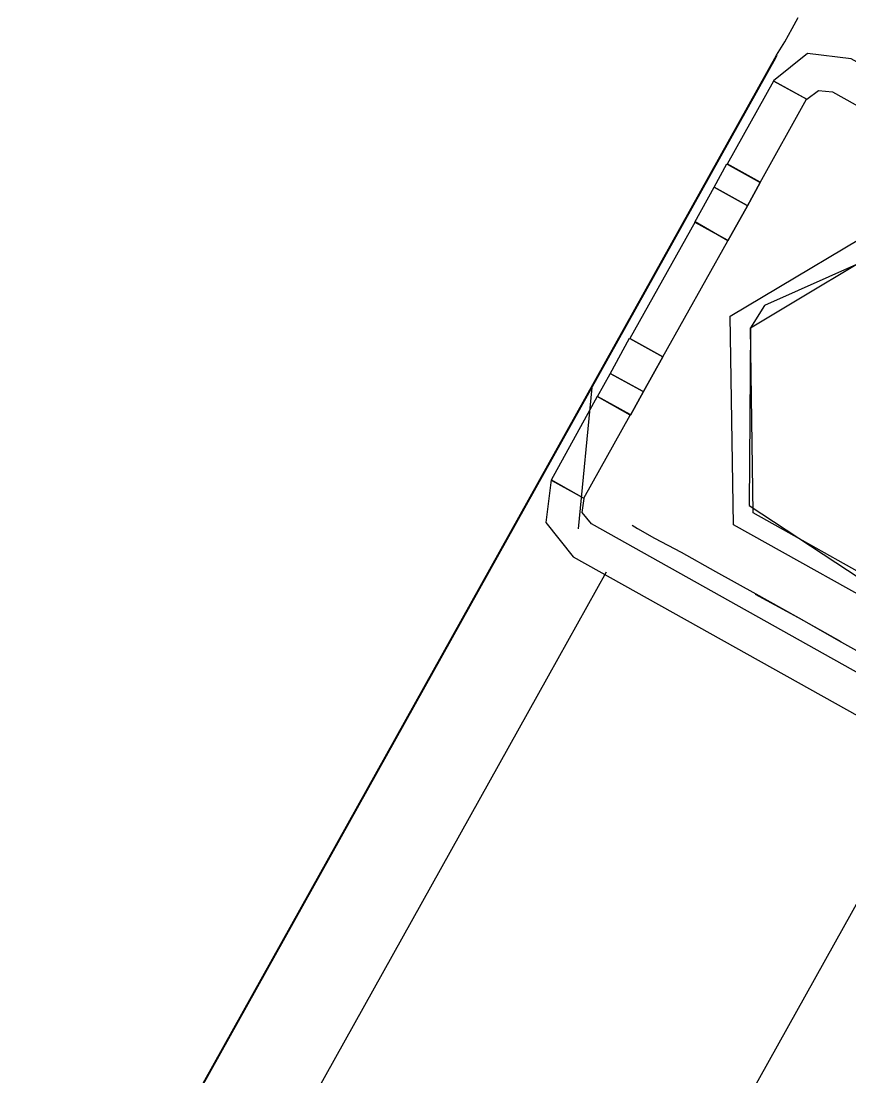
# Model space of a CAD drawing. Header units: metres. Extents: x 2.3 to 42.8, y 0.9 to 31.9.
# Drawn here: x 24.73433 to 24.75149, y 15.97306 to 15.99491 of the extents above; entities that cross this region are included whole.
import ezdxf

# ---------------------------------------------------------------- set-up
doc = ezdxf.new("R2010")
doc.units = ezdxf.units.M
doc.layers.add('PARETI_STRUTTURE', color=7, linetype='Continuous')

msp = doc.modelspace()

# ---------------------------------------------------------------- linework, layer by layer
at = {"layer": 'PARETI_STRUTTURE'}
for points in [[(24.656308, 15.826316), (24.656322, 15.826358), (24.656377, 15.826455), (24.656474, 15.826622), (24.656599, 15.82683), (24.656738, 15.82708), (24.656877, 15.827344), (24.65703, 15.827622), (24.657169, 15.827872), (24.657294, 15.82808), (24.657377, 15.828247), (24.657433, 15.828344), (24.65746, 15.828385), (24.657474, 15.828399), (24.657502, 15.828469), (24.657572, 15.82858), (24.657641, 15.828733), (24.657738, 15.828885), (24.657835, 15.829066), (24.749974, 15.994205), (24.750141, 15.994483), (24.750294, 15.99476), (24.750419, 15.994983)], [(24.749948, 15.994147), (24.657837, 15.829063)], [(24.749598, 15.99352), (24.658181, 15.829673)], [(24.748277, 15.990751), (24.74868, 15.991473), (24.748944, 15.991959)], [(24.748277, 15.990751), (24.74868, 15.991473), (24.748944, 15.991959)], [(24.748277, 15.990751), (24.74868, 15.991473), (24.748944, 15.991959)], [(24.748277, 15.990751), (24.74868, 15.991473), (24.748944, 15.991959)], [(24.748277, 15.990751), (24.74868, 15.991473), (24.748944, 15.991959)], [(24.748277, 15.990751), (24.74868, 15.991473), (24.748944, 15.991959)], [(24.748277, 15.990751), (24.74868, 15.991473), (24.748944, 15.991959)], [(24.748277, 15.990751), (24.74868, 15.991473), (24.748944, 15.991959)], [(24.748277, 15.990751), (24.74868, 15.991473), (24.748944, 15.991959)], [(24.748277, 15.990751), (24.74868, 15.991473), (24.748944, 15.991959)], [(24.748277, 15.990751), (24.74868, 15.991473), (24.748944, 15.991959)], [(24.748277, 15.990751), (24.74868, 15.991473), (24.748944, 15.991959)], [(24.748277, 15.990751), (24.74868, 15.991473), (24.748944, 15.991959)], [(24.748277, 15.990751), (24.74868, 15.991473), (24.748944, 15.991959)], [(24.748277, 15.990751), (24.74868, 15.991473), (24.748944, 15.991959)], [(24.748277, 15.990751), (24.74868, 15.991473), (24.748944, 15.991959)], [(24.748277, 15.990751), (24.74868, 15.991473), (24.748944, 15.991959)], [(24.748277, 15.990751), (24.74868, 15.991473), (24.748944, 15.991959)], [(24.748277, 15.990751), (24.74868, 15.991473), (24.748944, 15.991959)], [(24.748277, 15.990751), (24.74868, 15.991473), (24.748944, 15.991959)], [(24.748277, 15.990751), (24.74868, 15.991473), (24.748944, 15.991959)], [(24.748277, 15.990751), (24.74868, 15.991473), (24.748944, 15.991959)], [(24.748277, 15.990751), (24.74868, 15.991473), (24.748944, 15.991959)], [(24.748277, 15.990751), (24.74868, 15.991473), (24.748944, 15.991959)], [(24.748277, 15.990751), (24.74868, 15.991473), (24.748944, 15.991959)], [(24.748277, 15.990751), (24.74868, 15.991473), (24.748944, 15.991959)], [(24.748277, 15.990751), (24.74868, 15.991473), (24.748944, 15.991959)], [(24.748277, 15.990751), (24.74868, 15.991473), (24.748944, 15.991959)], [(24.748277, 15.990751), (24.74868, 15.991473), (24.748944, 15.991959)], [(24.748277, 15.990751), (24.74868, 15.991473), (24.748944, 15.991959)], [(24.748277, 15.990751), (24.74868, 15.991473), (24.748944, 15.991959)], [(24.748277, 15.990751), (24.74868, 15.991473), (24.748944, 15.991959)], [(24.748277, 15.990751), (24.74868, 15.991473), (24.748944, 15.991959)], [(24.748277, 15.990751), (24.74868, 15.991473), (24.748944, 15.991959)], [(24.748277, 15.990751), (24.74868, 15.991473), (24.748944, 15.991959)], [(24.748277, 15.990751), (24.74868, 15.991473), (24.748944, 15.991959)], [(24.748277, 15.990751), (24.74868, 15.991473), (24.748944, 15.991959)], [(24.748277, 15.990751), (24.74868, 15.991473), (24.748944, 15.991959)], [(24.748277, 15.990751), (24.74868, 15.991473), (24.748944, 15.991959)], [(24.748277, 15.990751), (24.74868, 15.991473), (24.748944, 15.991959)], [(24.748277, 15.990751), (24.74868, 15.991473), (24.748944, 15.991959)], [(24.748277, 15.990751), (24.74868, 15.991473), (24.748944, 15.991959)], [(24.748277, 15.990751), (24.74868, 15.991473), (24.748944, 15.991959)], [(24.748277, 15.990751), (24.74868, 15.991473), (24.748944, 15.991959)], [(24.748277, 15.990751), (24.74868, 15.991473), (24.748944, 15.991959)], [(24.748277, 15.990751), (24.74868, 15.991473), (24.748944, 15.991959)], [(24.748277, 15.990751), (24.74868, 15.991473), (24.748944, 15.991959)], [(24.748277, 15.990751), (24.74868, 15.991473), (24.748944, 15.991959)], [(24.748277, 15.990751), (24.74868, 15.991473), (24.748944, 15.991959)], [(24.748277, 15.990751), (24.74868, 15.991473), (24.748944, 15.991959)], [(24.748277, 15.990751), (24.74868, 15.991473), (24.748944, 15.991959)], [(24.748277, 15.990751), (24.74868, 15.991473), (24.748944, 15.991959)], [(24.748277, 15.990751), (24.74868, 15.991473), (24.748944, 15.991959)], [(24.748277, 15.990751), (24.74868, 15.991473), (24.748944, 15.991959)], [(24.748949, 15.991954), (24.74963, 15.991579)], [(24.748949, 15.991954), (24.74963, 15.991579)], [(24.748949, 15.991954), (24.74963, 15.991579)], [(24.748949, 15.991954), (24.74963, 15.991579)], [(24.748949, 15.991954), (24.74963, 15.991579)], [(24.748949, 15.991954), (24.74963, 15.991579)], [(24.748949, 15.991954), (24.74963, 15.991579)], [(24.748949, 15.991954), (24.74963, 15.991579)], [(24.748949, 15.991954), (24.74963, 15.991579)], [(24.748949, 15.991954), (24.74963, 15.991579)], [(24.748949, 15.991954), (24.74963, 15.991579)], [(24.748949, 15.991954), (24.74963, 15.991579)], [(24.748949, 15.991954), (24.74963, 15.991579)], [(24.748949, 15.991954), (24.74963, 15.991579)], [(24.748949, 15.991954), (24.74963, 15.991579)], [(24.748949, 15.991954), (24.74963, 15.991579)], [(24.748949, 15.991954), (24.74963, 15.991579)], [(24.748949, 15.991954), (24.74963, 15.991579)], [(24.748949, 15.991954), (24.74963, 15.991579)], [(24.748949, 15.991954), (24.74963, 15.991579)], [(24.748949, 15.991954), (24.74963, 15.991579)], [(24.748949, 15.991954), (24.74963, 15.991579)], [(24.748949, 15.991954), (24.74963, 15.991579)], [(24.748949, 15.991954), (24.74963, 15.991579)], [(24.748949, 15.991954), (24.74963, 15.991579)], [(24.748949, 15.991954), (24.74963, 15.991579)], [(24.748949, 15.991954), (24.74963, 15.991579)], [(24.748949, 15.991954), (24.74963, 15.991579)], [(24.748949, 15.991954), (24.74963, 15.991579)], [(24.748949, 15.991954), (24.74963, 15.991579)], [(24.748949, 15.991954), (24.74963, 15.991579)], [(24.748949, 15.991954), (24.74963, 15.991579)], [(24.748949, 15.991954), (24.74963, 15.991579)], [(24.748949, 15.991954), (24.74963, 15.991579)], [(24.748949, 15.991954), (24.74963, 15.991579)], [(24.748949, 15.991954), (24.74963, 15.991579)], [(24.748949, 15.991954), (24.74963, 15.991579)], [(24.748949, 15.991954), (24.74963, 15.991579)], [(24.748949, 15.991954), (24.74963, 15.991579)], [(24.748949, 15.991954), (24.74963, 15.991579)], [(24.748949, 15.991954), (24.74963, 15.991579)], [(24.748949, 15.991954), (24.74963, 15.991579)], [(24.748949, 15.991954), (24.74963, 15.991579)], [(24.748949, 15.991954), (24.74963, 15.991579)], [(24.748949, 15.991954), (24.74963, 15.991579)], [(24.748949, 15.991954), (24.74963, 15.991579)], [(24.748949, 15.991954), (24.74963, 15.991579)], [(24.748949, 15.991954), (24.74963, 15.991579)], [(24.748949, 15.991954), (24.74963, 15.991579)], [(24.748949, 15.991954), (24.74963, 15.991579)], [(24.748681, 15.991472), (24.749362, 15.991097)], [(24.748681, 15.991472), (24.749362, 15.991097)], [(24.748681, 15.991472), (24.749362, 15.991097)], [(24.748681, 15.991472), (24.749362, 15.991097)], [(24.748681, 15.991472), (24.749362, 15.991097)], [(24.748681, 15.991472), (24.749362, 15.991097)], [(24.748681, 15.991472), (24.749362, 15.991097)], [(24.748681, 15.991472), (24.749362, 15.991097)], [(24.748681, 15.991472), (24.749362, 15.991097)], [(24.748681, 15.991472), (24.749362, 15.991097)], [(24.748681, 15.991472), (24.749362, 15.991097)], [(24.748681, 15.991472), (24.749362, 15.991097)], [(24.748681, 15.991472), (24.749362, 15.991097)], [(24.748681, 15.991472), (24.749362, 15.991097)], [(24.748681, 15.991472), (24.749362, 15.991097)], [(24.748681, 15.991472), (24.749362, 15.991097)], [(24.748681, 15.991472), (24.749362, 15.991097)], [(24.748681, 15.991472), (24.749362, 15.991097)], [(24.748681, 15.991472), (24.749362, 15.991097)], [(24.748681, 15.991472), (24.749362, 15.991097)], [(24.748681, 15.991472), (24.749362, 15.991097)], [(24.748681, 15.991472), (24.749362, 15.991097)], [(24.748681, 15.991472), (24.749362, 15.991097)], [(24.748681, 15.991472), (24.749362, 15.991097)], [(24.748681, 15.991472), (24.749362, 15.991097)], [(24.748681, 15.991472), (24.749362, 15.991097)], [(24.748681, 15.991472), (24.749362, 15.991097)], [(24.748681, 15.991472), (24.749362, 15.991097)], [(24.748681, 15.991472), (24.749362, 15.991097)], [(24.748681, 15.991472), (24.749362, 15.991097)], [(24.748681, 15.991472), (24.749362, 15.991097)], [(24.748681, 15.991472), (24.749362, 15.991097)], [(24.748681, 15.991472), (24.749362, 15.991097)], [(24.748681, 15.991472), (24.749362, 15.991097)], [(24.748681, 15.991472), (24.749362, 15.991097)], [(24.748681, 15.991472), (24.749362, 15.991097)], [(24.748681, 15.991472), (24.749362, 15.991097)], [(24.748681, 15.991472), (24.749362, 15.991097)], [(24.748681, 15.991472), (24.749362, 15.991097)], [(24.748681, 15.991472), (24.749362, 15.991097)], [(24.748681, 15.991472), (24.749362, 15.991097)], [(24.748681, 15.991472), (24.749362, 15.991097)], [(24.748681, 15.991472), (24.749362, 15.991097)], [(24.748681, 15.991472), (24.749362, 15.991097)], [(24.748681, 15.991472), (24.749362, 15.991097)], [(24.748681, 15.991472), (24.749362, 15.991097)], [(24.748681, 15.991472), (24.749362, 15.991097)], [(24.748681, 15.991472), (24.749362, 15.991097)], [(24.748681, 15.991472), (24.749362, 15.991097)], [(24.748681, 15.991472), (24.749362, 15.991097)], [(24.748681, 15.991472), (24.749362, 15.991097)], [(24.748681, 15.991472), (24.749362, 15.991097)], [(24.748681, 15.991472), (24.749362, 15.991097)], [(24.748681, 15.991472), (24.749362, 15.991097)], [(24.748681, 15.991472), (24.749362, 15.991097)], [(24.748681, 15.991472), (24.749362, 15.991097)], [(24.748681, 15.991472), (24.749362, 15.991097)], [(24.748681, 15.991472), (24.749362, 15.991097)], [(24.748681, 15.991472), (24.749362, 15.991097)], [(24.748681, 15.991472), (24.749362, 15.991097)], [(24.748681, 15.991472), (24.749362, 15.991097)], [(24.748681, 15.991472), (24.749362, 15.991097)], [(24.748681, 15.991472), (24.749362, 15.991097)], [(24.748681, 15.991472), (24.749362, 15.991097)], [(24.748681, 15.991472), (24.749362, 15.991097)], [(24.748681, 15.991472), (24.749362, 15.991097)], [(24.748681, 15.991472), (24.749362, 15.991097)], [(24.748681, 15.991472), (24.749362, 15.991097)], [(24.748681, 15.991472), (24.749362, 15.991097)], [(24.748681, 15.991472), (24.749362, 15.991097)], [(24.748681, 15.991472), (24.749362, 15.991097)], [(24.748681, 15.991472), (24.749362, 15.991097)], [(24.748681, 15.991472), (24.749362, 15.991097)], [(24.748681, 15.991472), (24.749362, 15.991097)], [(24.748681, 15.991472), (24.749362, 15.991097)], [(24.748681, 15.991472), (24.749362, 15.991097)], [(24.748681, 15.991472), (24.749362, 15.991097)], [(24.748681, 15.991472), (24.749362, 15.991097)], [(24.748681, 15.991472), (24.749362, 15.991097)], [(24.748681, 15.991472), (24.749362, 15.991097)], [(24.748681, 15.991472), (24.749362, 15.991097)], [(24.748681, 15.991472), (24.749362, 15.991097)], [(24.748681, 15.991472), (24.749362, 15.991097)], [(24.748681, 15.991472), (24.749362, 15.991097)], [(24.748681, 15.991472), (24.749362, 15.991097)], [(24.748681, 15.991472), (24.749362, 15.991097)], [(24.748681, 15.991472), (24.749362, 15.991097)], [(24.748681, 15.991472), (24.749362, 15.991097)], [(24.748681, 15.991472), (24.749362, 15.991097)], [(24.748681, 15.991472), (24.749362, 15.991097)], [(24.748681, 15.991472), (24.749362, 15.991097)], [(24.748681, 15.991472), (24.749362, 15.991097)], [(24.748681, 15.991472), (24.749362, 15.991097)], [(24.748681, 15.991472), (24.749362, 15.991097)], [(24.748681, 15.991472), (24.749362, 15.991097)], [(24.748681, 15.991472), (24.749362, 15.991097)], [(24.748681, 15.991472), (24.749362, 15.991097)], [(24.748681, 15.991472), (24.749362, 15.991097)], [(24.748681, 15.991472), (24.749362, 15.991097)], [(24.748681, 15.991472), (24.749362, 15.991097)], [(24.748681, 15.991472), (24.749362, 15.991097)], [(24.748681, 15.991472), (24.749362, 15.991097)], [(24.748681, 15.991472), (24.749362, 15.991097)], [(24.748681, 15.991472), (24.749362, 15.991097)], [(24.749631, 15.991573), (24.749367, 15.991087), (24.748965, 15.990365)], [(24.749631, 15.991573), (24.749367, 15.991087), (24.748965, 15.990365)], [(24.749631, 15.991573), (24.749367, 15.991087), (24.748965, 15.990365)], [(24.749631, 15.991573), (24.749367, 15.991087), (24.748965, 15.990365)], [(24.749631, 15.991573), (24.749367, 15.991087), (24.748965, 15.990365)], [(24.749631, 15.991573), (24.749367, 15.991087), (24.748965, 15.990365)], [(24.749631, 15.991573), (24.749367, 15.991087), (24.748965, 15.990365)], [(24.749631, 15.991573), (24.749367, 15.991087), (24.748965, 15.990365)], [(24.749631, 15.991573), (24.749367, 15.991087), (24.748965, 15.990365)], [(24.749631, 15.991573), (24.749367, 15.991087), (24.748965, 15.990365)], [(24.749631, 15.991573), (24.749367, 15.991087), (24.748965, 15.990365)], [(24.749631, 15.991573), (24.749367, 15.991087), (24.748965, 15.990365)], [(24.749631, 15.991573), (24.749367, 15.991087), (24.748965, 15.990365)], [(24.749631, 15.991573), (24.749367, 15.991087), (24.748965, 15.990365)], [(24.749631, 15.991573), (24.749367, 15.991087), (24.748965, 15.990365)], [(24.749631, 15.991573), (24.749367, 15.991087), (24.748965, 15.990365)], [(24.749631, 15.991573), (24.749367, 15.991087), (24.748965, 15.990365)], [(24.749631, 15.991573), (24.749367, 15.991087), (24.748965, 15.990365)], [(24.749631, 15.991573), (24.749367, 15.991087), (24.748965, 15.990365)], [(24.749631, 15.991573), (24.749367, 15.991087), (24.748965, 15.990365)], [(24.749631, 15.991573), (24.749367, 15.991087), (24.748965, 15.990365)], [(24.749631, 15.991573), (24.749367, 15.991087), (24.748965, 15.990365)], [(24.749631, 15.991573), (24.749367, 15.991087), (24.748965, 15.990365)], [(24.749631, 15.991573), (24.749367, 15.991087), (24.748965, 15.990365)], [(24.749631, 15.991573), (24.749367, 15.991087), (24.748965, 15.990365)], [(24.749631, 15.991573), (24.749367, 15.991087), (24.748965, 15.990365)], [(24.749631, 15.991573), (24.749367, 15.991087), (24.748965, 15.990365)], [(24.749631, 15.991573), (24.749367, 15.991087), (24.748965, 15.990365)], [(24.749631, 15.991573), (24.749367, 15.991087), (24.748965, 15.990365)], [(24.749631, 15.991573), (24.749367, 15.991087), (24.748965, 15.990365)], [(24.749631, 15.991573), (24.749367, 15.991087), (24.748965, 15.990365)], [(24.749631, 15.991573), (24.749367, 15.991087), (24.748965, 15.990365)], [(24.749631, 15.991573), (24.749367, 15.991087), (24.748965, 15.990365)], [(24.749631, 15.991573), (24.749367, 15.991087), (24.748965, 15.990365)], [(24.749631, 15.991573), (24.749367, 15.991087), (24.748965, 15.990365)], [(24.749631, 15.991573), (24.749367, 15.991087), (24.748965, 15.990365)], [(24.749631, 15.991573), (24.749367, 15.991087), (24.748965, 15.990365)], [(24.749631, 15.991573), (24.749367, 15.991087), (24.748965, 15.990365)], [(24.749631, 15.991573), (24.749367, 15.991087), (24.748965, 15.990365)], [(24.749631, 15.991573), (24.749367, 15.991087), (24.748965, 15.990365)], [(24.749631, 15.991573), (24.749367, 15.991087), (24.748965, 15.990365)], [(24.749631, 15.991573), (24.749367, 15.991087), (24.748965, 15.990365)], [(24.749631, 15.991573), (24.749367, 15.991087), (24.748965, 15.990365)], [(24.749631, 15.991573), (24.749367, 15.991087), (24.748965, 15.990365)], [(24.749631, 15.991573), (24.749367, 15.991087), (24.748965, 15.990365)], [(24.749631, 15.991573), (24.749367, 15.991087), (24.748965, 15.990365)], [(24.749631, 15.991573), (24.749367, 15.991087), (24.748965, 15.990365)], [(24.749631, 15.991573), (24.749367, 15.991087), (24.748965, 15.990365)], [(24.749631, 15.991573), (24.749367, 15.991087), (24.748965, 15.990365)], [(24.749631, 15.991573), (24.749367, 15.991087), (24.748965, 15.990365)], [(24.748277, 15.990751), (24.748958, 15.990376)], [(24.748277, 15.990751), (24.748958, 15.990376)], [(24.748277, 15.990751), (24.748958, 15.990376)], [(24.748277, 15.990751), (24.748958, 15.990376)], [(24.748277, 15.990751), (24.748958, 15.990376)], [(24.748277, 15.990751), (24.748958, 15.990376)], [(24.748277, 15.990751), (24.748958, 15.990376)], [(24.748277, 15.990751), (24.748958, 15.990376)], [(24.748277, 15.990751), (24.748958, 15.990376)], [(24.748277, 15.990751), (24.748958, 15.990376)], [(24.748277, 15.990751), (24.748958, 15.990376)], [(24.748277, 15.990751), (24.748958, 15.990376)], [(24.748277, 15.990751), (24.748958, 15.990376)], [(24.748277, 15.990751), (24.748958, 15.990376)], [(24.748277, 15.990751), (24.748958, 15.990376)], [(24.748277, 15.990751), (24.748958, 15.990376)], [(24.748277, 15.990751), (24.748958, 15.990376)], [(24.748277, 15.990751), (24.748958, 15.990376)], [(24.748277, 15.990751), (24.748958, 15.990376)], [(24.748277, 15.990751), (24.748958, 15.990376)], [(24.748277, 15.990751), (24.748958, 15.990376)], [(24.748277, 15.990751), (24.748958, 15.990376)], [(24.748277, 15.990751), (24.748958, 15.990376)], [(24.748277, 15.990751), (24.748958, 15.990376)], [(24.748277, 15.990751), (24.748958, 15.990376)], [(24.748277, 15.990751), (24.748958, 15.990376)], [(24.748277, 15.990751), (24.748958, 15.990376)], [(24.748277, 15.990751), (24.748958, 15.990376)], [(24.748277, 15.990751), (24.748958, 15.990376)], [(24.748277, 15.990751), (24.748958, 15.990376)], [(24.748277, 15.990751), (24.748958, 15.990376)], [(24.748277, 15.990751), (24.748958, 15.990376)], [(24.748277, 15.990751), (24.748958, 15.990376)], [(24.748277, 15.990751), (24.748958, 15.990376)], [(24.748277, 15.990751), (24.748958, 15.990376)], [(24.748277, 15.990751), (24.748958, 15.990376)], [(24.748277, 15.990751), (24.748958, 15.990376)], [(24.748277, 15.990751), (24.748958, 15.990376)], [(24.748277, 15.990751), (24.748958, 15.990376)], [(24.748277, 15.990751), (24.748958, 15.990376)], [(24.748277, 15.990751), (24.748958, 15.990376)], [(24.748277, 15.990751), (24.748958, 15.990376)], [(24.748277, 15.990751), (24.748958, 15.990376)], [(24.748277, 15.990751), (24.748958, 15.990376)], [(24.748277, 15.990751), (24.748958, 15.990376)], [(24.748277, 15.990751), (24.748958, 15.990376)], [(24.748277, 15.990751), (24.748958, 15.990376)], [(24.748277, 15.990751), (24.748958, 15.990376)], [(24.748277, 15.990751), (24.748958, 15.990376)], [(24.748277, 15.990751), (24.748958, 15.990376)], [(24.746263, 15.98714), (24.746527, 15.987612), (24.74693, 15.988348)], [(24.746263, 15.98714), (24.746527, 15.987612), (24.74693, 15.988348)], [(24.746263, 15.98714), (24.746527, 15.987612), (24.74693, 15.988348)], [(24.746263, 15.98714), (24.746527, 15.987612), (24.74693, 15.988348)], [(24.746263, 15.98714), (24.746527, 15.987612), (24.74693, 15.988348)], [(24.746263, 15.98714), (24.746527, 15.987612), (24.74693, 15.988348)], [(24.746263, 15.98714), (24.746527, 15.987612), (24.74693, 15.988348)], [(24.746263, 15.98714), (24.746527, 15.987612), (24.74693, 15.988348)], [(24.746263, 15.98714), (24.746527, 15.987612), (24.74693, 15.988348)], [(24.746263, 15.98714), (24.746527, 15.987612), (24.74693, 15.988348)], [(24.746263, 15.98714), (24.746527, 15.987612), (24.74693, 15.988348)], [(24.746263, 15.98714), (24.746527, 15.987612), (24.74693, 15.988348)], [(24.746263, 15.98714), (24.746527, 15.987612), (24.74693, 15.988348)], [(24.746263, 15.98714), (24.746527, 15.987612), (24.74693, 15.988348)], [(24.746263, 15.98714), (24.746527, 15.987612), (24.74693, 15.988348)], [(24.746263, 15.98714), (24.746527, 15.987612), (24.74693, 15.988348)], [(24.746263, 15.98714), (24.746527, 15.987612), (24.74693, 15.988348)], [(24.746263, 15.98714), (24.746527, 15.987612), (24.74693, 15.988348)], [(24.746263, 15.98714), (24.746527, 15.987612), (24.74693, 15.988348)], [(24.746263, 15.98714), (24.746527, 15.987612), (24.74693, 15.988348)], [(24.746263, 15.98714), (24.746527, 15.987612), (24.74693, 15.988348)], [(24.746263, 15.98714), (24.746527, 15.987612), (24.74693, 15.988348)], [(24.746263, 15.98714), (24.746527, 15.987612), (24.74693, 15.988348)], [(24.746263, 15.98714), (24.746527, 15.987612), (24.74693, 15.988348)], [(24.746263, 15.98714), (24.746527, 15.987612), (24.74693, 15.988348)], [(24.746263, 15.98714), (24.746527, 15.987612), (24.74693, 15.988348)], [(24.746263, 15.98714), (24.746527, 15.987612), (24.74693, 15.988348)], [(24.746263, 15.98714), (24.746527, 15.987612), (24.74693, 15.988348)], [(24.746263, 15.98714), (24.746527, 15.987612), (24.74693, 15.988348)], [(24.746263, 15.98714), (24.746527, 15.987612), (24.74693, 15.988348)], [(24.746263, 15.98714), (24.746527, 15.987612), (24.74693, 15.988348)], [(24.746263, 15.98714), (24.746527, 15.987612), (24.74693, 15.988348)], [(24.746263, 15.98714), (24.746527, 15.987612), (24.74693, 15.988348)], [(24.746263, 15.98714), (24.746527, 15.987612), (24.74693, 15.988348)], [(24.746263, 15.98714), (24.746527, 15.987612), (24.74693, 15.988348)], [(24.746263, 15.98714), (24.746527, 15.987612), (24.74693, 15.988348)], [(24.746263, 15.98714), (24.746527, 15.987612), (24.74693, 15.988348)], [(24.746263, 15.98714), (24.746527, 15.987612), (24.74693, 15.988348)], [(24.746263, 15.98714), (24.746527, 15.987612), (24.74693, 15.988348)], [(24.746263, 15.98714), (24.746527, 15.987612), (24.74693, 15.988348)], [(24.746263, 15.98714), (24.746527, 15.987612), (24.74693, 15.988348)], [(24.746263, 15.98714), (24.746527, 15.987612), (24.74693, 15.988348)], [(24.746263, 15.98714), (24.746527, 15.987612), (24.74693, 15.988348)], [(24.746263, 15.98714), (24.746527, 15.987612), (24.74693, 15.988348)], [(24.746263, 15.98714), (24.746527, 15.987612), (24.74693, 15.988348)], [(24.746263, 15.98714), (24.746527, 15.987612), (24.74693, 15.988348)], [(24.746263, 15.98714), (24.746527, 15.987612), (24.74693, 15.988348)], [(24.746263, 15.98714), (24.746527, 15.987612), (24.74693, 15.988348)], [(24.746263, 15.98714), (24.746527, 15.987612), (24.74693, 15.988348)], [(24.746263, 15.98714), (24.746527, 15.987612), (24.74693, 15.988348)], [(24.746263, 15.98714), (24.746527, 15.987612), (24.74693, 15.988348)], [(24.746263, 15.98714), (24.746527, 15.987612), (24.74693, 15.988348)], [(24.746263, 15.98714), (24.746527, 15.987612), (24.74693, 15.988348)], [(24.746263, 15.98714), (24.746527, 15.987612), (24.74693, 15.988348)], [(24.747617, 15.987963), (24.746937, 15.988338)], [(24.747617, 15.987963), (24.746937, 15.988338)], [(24.747617, 15.987963), (24.746937, 15.988338)], [(24.747617, 15.987963), (24.746937, 15.988338)], [(24.747617, 15.987963), (24.746937, 15.988338)], [(24.747617, 15.987963), (24.746937, 15.988338)], [(24.747617, 15.987963), (24.746937, 15.988338)], [(24.747617, 15.987963), (24.746937, 15.988338)], [(24.747617, 15.987963), (24.746937, 15.988338)], [(24.747617, 15.987963), (24.746937, 15.988338)], [(24.747617, 15.987963), (24.746937, 15.988338)], [(24.747617, 15.987963), (24.746937, 15.988338)], [(24.747617, 15.987963), (24.746937, 15.988338)], [(24.747617, 15.987963), (24.746937, 15.988338)], [(24.747617, 15.987963), (24.746937, 15.988338)], [(24.747617, 15.987963), (24.746937, 15.988338)], [(24.747617, 15.987963), (24.746937, 15.988338)], [(24.747617, 15.987963), (24.746937, 15.988338)], [(24.747617, 15.987963), (24.746937, 15.988338)], [(24.747617, 15.987963), (24.746937, 15.988338)], [(24.747617, 15.987963), (24.746937, 15.988338)], [(24.747617, 15.987963), (24.746937, 15.988338)], [(24.747617, 15.987963), (24.746937, 15.988338)], [(24.747617, 15.987963), (24.746937, 15.988338)], [(24.747617, 15.987963), (24.746937, 15.988338)], [(24.747617, 15.987963), (24.746937, 15.988338)], [(24.747617, 15.987963), (24.746937, 15.988338)], [(24.747617, 15.987963), (24.746937, 15.988338)], [(24.747617, 15.987963), (24.746937, 15.988338)], [(24.747617, 15.987963), (24.746937, 15.988338)], [(24.747617, 15.987963), (24.746937, 15.988338)], [(24.747617, 15.987963), (24.746937, 15.988338)], [(24.747617, 15.987963), (24.746937, 15.988338)], [(24.747617, 15.987963), (24.746937, 15.988338)], [(24.747617, 15.987963), (24.746937, 15.988338)], [(24.747617, 15.987963), (24.746937, 15.988338)], [(24.747617, 15.987963), (24.746937, 15.988338)], [(24.747617, 15.987963), (24.746937, 15.988338)], [(24.747617, 15.987963), (24.746937, 15.988338)], [(24.747617, 15.987963), (24.746937, 15.988338)], [(24.747617, 15.987963), (24.746937, 15.988338)], [(24.747617, 15.987963), (24.746937, 15.988338)], [(24.747617, 15.987963), (24.746937, 15.988338)], [(24.747617, 15.987963), (24.746937, 15.988338)], [(24.747617, 15.987963), (24.746937, 15.988338)], [(24.747617, 15.987963), (24.746937, 15.988338)], [(24.747617, 15.987963), (24.746937, 15.988338)], [(24.747617, 15.987963), (24.746937, 15.988338)], [(24.747617, 15.987963), (24.746937, 15.988338)], [(24.747617, 15.987963), (24.746937, 15.988338)], [(24.747617, 15.987963), (24.746937, 15.988338)], [(24.747617, 15.987963), (24.746937, 15.988338)], [(24.747617, 15.987963), (24.746937, 15.988338)], [(24.747617, 15.987963), (24.746937, 15.988338)], [(24.747617, 15.987963), (24.747215, 15.987241), (24.746951, 15.986755)], [(24.747617, 15.987963), (24.747215, 15.987241), (24.746951, 15.986755)], [(24.747617, 15.987963), (24.747215, 15.987241), (24.746951, 15.986755)], [(24.747617, 15.987963), (24.747215, 15.987241), (24.746951, 15.986755)], [(24.747617, 15.987963), (24.747215, 15.987241), (24.746951, 15.986755)], [(24.747617, 15.987963), (24.747215, 15.987241), (24.746951, 15.986755)], [(24.747617, 15.987963), (24.747215, 15.987241), (24.746951, 15.986755)], [(24.747617, 15.987963), (24.747215, 15.987241), (24.746951, 15.986755)], [(24.747617, 15.987963), (24.747215, 15.987241), (24.746951, 15.986755)], [(24.747617, 15.987963), (24.747215, 15.987241), (24.746951, 15.986755)], [(24.747617, 15.987963), (24.747215, 15.987241), (24.746951, 15.986755)], [(24.747617, 15.987963), (24.747215, 15.987241), (24.746951, 15.986755)], [(24.747617, 15.987963), (24.747215, 15.987241), (24.746951, 15.986755)], [(24.747617, 15.987963), (24.747215, 15.987241), (24.746951, 15.986755)], [(24.747617, 15.987963), (24.747215, 15.987241), (24.746951, 15.986755)], [(24.747617, 15.987963), (24.747215, 15.987241), (24.746951, 15.986755)], [(24.747617, 15.987963), (24.747215, 15.987241), (24.746951, 15.986755)], [(24.747617, 15.987963), (24.747215, 15.987241), (24.746951, 15.986755)], [(24.747617, 15.987963), (24.747215, 15.987241), (24.746951, 15.986755)], [(24.747617, 15.987963), (24.747215, 15.987241), (24.746951, 15.986755)], [(24.747617, 15.987963), (24.747215, 15.987241), (24.746951, 15.986755)], [(24.747617, 15.987963), (24.747215, 15.987241), (24.746951, 15.986755)], [(24.747617, 15.987963), (24.747215, 15.987241), (24.746951, 15.986755)], [(24.747617, 15.987963), (24.747215, 15.987241), (24.746951, 15.986755)], [(24.747617, 15.987963), (24.747215, 15.987241), (24.746951, 15.986755)], [(24.747617, 15.987963), (24.747215, 15.987241), (24.746951, 15.986755)], [(24.747617, 15.987963), (24.747215, 15.987241), (24.746951, 15.986755)], [(24.747617, 15.987963), (24.747215, 15.987241), (24.746951, 15.986755)], [(24.747617, 15.987963), (24.747215, 15.987241), (24.746951, 15.986755)], [(24.747617, 15.987963), (24.747215, 15.987241), (24.746951, 15.986755)], [(24.747617, 15.987963), (24.747215, 15.987241), (24.746951, 15.986755)], [(24.747617, 15.987963), (24.747215, 15.987241), (24.746951, 15.986755)], [(24.747617, 15.987963), (24.747215, 15.987241), (24.746951, 15.986755)], [(24.747617, 15.987963), (24.747215, 15.987241), (24.746951, 15.986755)], [(24.747617, 15.987963), (24.747215, 15.987241), (24.746951, 15.986755)], [(24.747617, 15.987963), (24.747215, 15.987241), (24.746951, 15.986755)], [(24.747617, 15.987963), (24.747215, 15.987241), (24.746951, 15.986755)], [(24.747617, 15.987963), (24.747215, 15.987241), (24.746951, 15.986755)], [(24.747617, 15.987963), (24.747215, 15.987241), (24.746951, 15.986755)], [(24.747617, 15.987963), (24.747215, 15.987241), (24.746951, 15.986755)], [(24.747617, 15.987963), (24.747215, 15.987241), (24.746951, 15.986755)], [(24.747617, 15.987963), (24.747215, 15.987241), (24.746951, 15.986755)], [(24.747617, 15.987963), (24.747215, 15.987241), (24.746951, 15.986755)], [(24.747617, 15.987963), (24.747215, 15.987241), (24.746951, 15.986755)], [(24.747617, 15.987963), (24.747215, 15.987241), (24.746951, 15.986755)], [(24.747617, 15.987963), (24.747215, 15.987241), (24.746951, 15.986755)], [(24.747617, 15.987963), (24.747215, 15.987241), (24.746951, 15.986755)], [(24.747617, 15.987963), (24.747215, 15.987241), (24.746951, 15.986755)], [(24.747617, 15.987963), (24.747215, 15.987241), (24.746951, 15.986755)], [(24.747617, 15.987963), (24.747215, 15.987241), (24.746951, 15.986755)], [(24.74653, 15.987617), (24.74721, 15.987242)], [(24.74653, 15.987617), (24.74721, 15.987242)], [(24.74653, 15.987617), (24.74721, 15.987242)], [(24.74653, 15.987617), (24.74721, 15.987242)], [(24.74653, 15.987617), (24.74721, 15.987242)], [(24.74653, 15.987617), (24.74721, 15.987242)], [(24.74653, 15.987617), (24.74721, 15.987242)], [(24.74653, 15.987617), (24.74721, 15.987242)], [(24.74653, 15.987617), (24.74721, 15.987242)], [(24.74653, 15.987617), (24.74721, 15.987242)], [(24.74653, 15.987617), (24.74721, 15.987242)], [(24.74653, 15.987617), (24.74721, 15.987242)], [(24.74653, 15.987617), (24.74721, 15.987242)], [(24.74653, 15.987617), (24.74721, 15.987242)], [(24.74653, 15.987617), (24.74721, 15.987242)], [(24.74653, 15.987617), (24.74721, 15.987242)], [(24.74653, 15.987617), (24.74721, 15.987242)], [(24.74653, 15.987617), (24.74721, 15.987242)], [(24.74653, 15.987617), (24.74721, 15.987242)], [(24.74653, 15.987617), (24.74721, 15.987242)], [(24.74653, 15.987617), (24.74721, 15.987242)], [(24.74653, 15.987617), (24.74721, 15.987242)], [(24.74653, 15.987617), (24.74721, 15.987242)], [(24.74653, 15.987617), (24.74721, 15.987242)], [(24.74653, 15.987617), (24.74721, 15.987242)], [(24.74653, 15.987617), (24.74721, 15.987242)], [(24.74653, 15.987617), (24.74721, 15.987242)], [(24.74653, 15.987617), (24.74721, 15.987242)], [(24.74653, 15.987617), (24.74721, 15.987242)], [(24.74653, 15.987617), (24.74721, 15.987242)], [(24.74653, 15.987617), (24.74721, 15.987242)], [(24.74653, 15.987617), (24.74721, 15.987242)], [(24.74653, 15.987617), (24.74721, 15.987242)], [(24.74653, 15.987617), (24.74721, 15.987242)], [(24.74653, 15.987617), (24.74721, 15.987242)], [(24.74653, 15.987617), (24.74721, 15.987242)], [(24.74653, 15.987617), (24.74721, 15.987242)], [(24.74653, 15.987617), (24.74721, 15.987242)], [(24.74653, 15.987617), (24.74721, 15.987242)], [(24.74653, 15.987617), (24.74721, 15.987242)], [(24.74653, 15.987617), (24.74721, 15.987242)], [(24.74653, 15.987617), (24.74721, 15.987242)], [(24.74653, 15.987617), (24.74721, 15.987242)], [(24.74653, 15.987617), (24.74721, 15.987242)], [(24.74653, 15.987617), (24.74721, 15.987242)], [(24.74653, 15.987617), (24.74721, 15.987242)], [(24.74653, 15.987617), (24.74721, 15.987242)], [(24.74653, 15.987617), (24.74721, 15.987242)], [(24.74653, 15.987617), (24.74721, 15.987242)], [(24.74653, 15.987617), (24.74721, 15.987242)], [(24.74653, 15.987617), (24.74721, 15.987242)], [(24.74653, 15.987617), (24.74721, 15.987242)], [(24.74653, 15.987617), (24.74721, 15.987242)], [(24.74653, 15.987617), (24.74721, 15.987242)], [(24.74653, 15.987617), (24.74721, 15.987242)], [(24.74653, 15.987617), (24.74721, 15.987242)], [(24.74653, 15.987617), (24.74721, 15.987242)], [(24.74653, 15.987617), (24.74721, 15.987242)], [(24.74653, 15.987617), (24.74721, 15.987242)], [(24.74653, 15.987617), (24.74721, 15.987242)], [(24.74653, 15.987617), (24.74721, 15.987242)], [(24.74653, 15.987617), (24.74721, 15.987242)], [(24.74653, 15.987617), (24.74721, 15.987242)], [(24.74653, 15.987617), (24.74721, 15.987242)], [(24.74653, 15.987617), (24.74721, 15.987242)], [(24.74653, 15.987617), (24.74721, 15.987242)], [(24.74653, 15.987617), (24.74721, 15.987242)], [(24.74653, 15.987617), (24.74721, 15.987242)], [(24.74653, 15.987617), (24.74721, 15.987242)], [(24.74653, 15.987617), (24.74721, 15.987242)], [(24.74653, 15.987617), (24.74721, 15.987242)], [(24.74653, 15.987617), (24.74721, 15.987242)], [(24.74653, 15.987617), (24.74721, 15.987242)], [(24.74653, 15.987617), (24.74721, 15.987242)], [(24.74653, 15.987617), (24.74721, 15.987242)], [(24.74653, 15.987617), (24.74721, 15.987242)], [(24.74653, 15.987617), (24.74721, 15.987242)], [(24.74653, 15.987617), (24.74721, 15.987242)], [(24.74653, 15.987617), (24.74721, 15.987242)], [(24.74653, 15.987617), (24.74721, 15.987242)], [(24.74653, 15.987617), (24.74721, 15.987242)], [(24.74653, 15.987617), (24.74721, 15.987242)], [(24.74653, 15.987617), (24.74721, 15.987242)], [(24.74653, 15.987617), (24.74721, 15.987242)], [(24.74653, 15.987617), (24.74721, 15.987242)], [(24.74653, 15.987617), (24.74721, 15.987242)], [(24.74653, 15.987617), (24.74721, 15.987242)], [(24.74653, 15.987617), (24.74721, 15.987242)], [(24.74653, 15.987617), (24.74721, 15.987242)], [(24.74653, 15.987617), (24.74721, 15.987242)], [(24.74653, 15.987617), (24.74721, 15.987242)], [(24.74653, 15.987617), (24.74721, 15.987242)], [(24.74653, 15.987617), (24.74721, 15.987242)], [(24.74653, 15.987617), (24.74721, 15.987242)], [(24.74653, 15.987617), (24.74721, 15.987242)], [(24.74653, 15.987617), (24.74721, 15.987242)], [(24.74653, 15.987617), (24.74721, 15.987242)], [(24.74653, 15.987617), (24.74721, 15.987242)], [(24.74653, 15.987617), (24.74721, 15.987242)], [(24.74653, 15.987617), (24.74721, 15.987242)], [(24.74653, 15.987617), (24.74721, 15.987242)], [(24.74653, 15.987617), (24.74721, 15.987242)], [(24.74653, 15.987617), (24.74721, 15.987242)], [(24.74653, 15.987617), (24.74721, 15.987242)], [(24.746144, 15.98733), (24.745866, 15.984399)], [(24.746263, 15.98714), (24.746944, 15.986765)], [(24.746263, 15.98714), (24.746944, 15.986765)], [(24.746263, 15.98714), (24.746944, 15.986765)], [(24.746263, 15.98714), (24.746944, 15.986765)], [(24.746263, 15.98714), (24.746944, 15.986765)], [(24.746263, 15.98714), (24.746944, 15.986765)], [(24.746263, 15.98714), (24.746944, 15.986765)], [(24.746263, 15.98714), (24.746944, 15.986765)], [(24.746263, 15.98714), (24.746944, 15.986765)], [(24.746263, 15.98714), (24.746944, 15.986765)], [(24.746263, 15.98714), (24.746944, 15.986765)], [(24.746263, 15.98714), (24.746944, 15.986765)], [(24.746263, 15.98714), (24.746944, 15.986765)], [(24.746263, 15.98714), (24.746944, 15.986765)], [(24.746263, 15.98714), (24.746944, 15.986765)], [(24.746263, 15.98714), (24.746944, 15.986765)], [(24.746263, 15.98714), (24.746944, 15.986765)], [(24.746263, 15.98714), (24.746944, 15.986765)], [(24.746263, 15.98714), (24.746944, 15.986765)], [(24.746263, 15.98714), (24.746944, 15.986765)], [(24.746263, 15.98714), (24.746944, 15.986765)], [(24.746263, 15.98714), (24.746944, 15.986765)], [(24.746263, 15.98714), (24.746944, 15.986765)], [(24.746263, 15.98714), (24.746944, 15.986765)], [(24.746263, 15.98714), (24.746944, 15.986765)], [(24.746263, 15.98714), (24.746944, 15.986765)], [(24.746263, 15.98714), (24.746944, 15.986765)], [(24.746263, 15.98714), (24.746944, 15.986765)], [(24.746263, 15.98714), (24.746944, 15.986765)], [(24.746263, 15.98714), (24.746944, 15.986765)], [(24.746263, 15.98714), (24.746944, 15.986765)], [(24.746263, 15.98714), (24.746944, 15.986765)], [(24.746263, 15.98714), (24.746944, 15.986765)], [(24.746263, 15.98714), (24.746944, 15.986765)], [(24.746263, 15.98714), (24.746944, 15.986765)], [(24.746263, 15.98714), (24.746944, 15.986765)], [(24.746263, 15.98714), (24.746944, 15.986765)], [(24.746263, 15.98714), (24.746944, 15.986765)], [(24.746263, 15.98714), (24.746944, 15.986765)], [(24.746263, 15.98714), (24.746944, 15.986765)], [(24.746263, 15.98714), (24.746944, 15.986765)], [(24.746263, 15.98714), (24.746944, 15.986765)], [(24.746263, 15.98714), (24.746944, 15.986765)], [(24.746263, 15.98714), (24.746944, 15.986765)], [(24.746263, 15.98714), (24.746944, 15.986765)], [(24.746263, 15.98714), (24.746944, 15.986765)], [(24.746263, 15.98714), (24.746944, 15.986765)], [(24.746263, 15.98714), (24.746944, 15.986765)], [(24.746263, 15.98714), (24.746944, 15.986765)], [(24.746263, 15.98714), (24.746944, 15.986765)], [(24.746985, 15.984474), (24.747096, 15.984405), (24.747444, 15.984211), (24.747999, 15.983919), (24.748708, 15.983516), (24.749541, 15.983058), (24.75043, 15.982558), (24.751319, 15.982058), (24.752138, 15.981599), (24.75286, 15.981197), (24.753402, 15.980891), (24.753749, 15.980697), (24.75386, 15.980641)], [(24.746444, 15.983505), (24.66343, 15.834713)], [(24.751313, 15.982059), (24.750424, 15.982559), (24.749535, 15.983045)], [(24.670316, 15.830904), (24.753288, 15.979612)]]:
    msp.add_lwpolyline(points, dxfattribs=at)
for points in [[(24.657837, 15.829073), (24.749976, 15.994198)], [(24.657837, 15.829073), (24.749976, 15.994198)], [(24.657837, 15.829063), (24.749948, 15.994147)], [(24.657837, 15.829063), (24.749948, 15.994147)], [(24.760226, 15.987922), (24.760337, 15.988824), (24.759767, 15.989533), (24.751517, 15.99413), (24.750615, 15.994241), (24.749906, 15.993672), (24.750601, 15.993297), (24.750837, 15.993477), (24.751128, 15.993449), (24.759378, 15.988838), (24.759573, 15.988602), (24.759531, 15.98831)], [(24.748965, 15.990365), (24.749367, 15.991087), (24.749631, 15.991573), (24.75059, 15.993295), (24.749909, 15.99367), (24.748951, 15.991948), (24.749631, 15.991573), (24.749367, 15.991087)], [(24.658181, 15.829673), (24.749598, 15.99352)], [(24.658181, 15.829673), (24.749598, 15.99352)], [(24.74963, 15.991579), (24.748949, 15.991954)], [(24.74963, 15.991579), (24.748949, 15.991954)], [(24.749362, 15.991097), (24.748681, 15.991472)], [(24.749362, 15.991097), (24.748681, 15.991472)], [(24.748965, 15.990365), (24.749367, 15.991087), (24.749631, 15.991573), (24.749367, 15.991087)], [(24.756549, 15.984592), (24.752841, 15.982384), (24.749077, 15.984481), (24.749008, 15.988801), (24.752716, 15.991009), (24.75648, 15.988912)], [(24.747617, 15.987963), (24.748965, 15.990366), (24.748284, 15.990755), (24.746937, 15.988338)], [(24.748958, 15.990376), (24.748277, 15.990751)], [(24.748958, 15.990376), (24.748277, 15.990751)], [(24.74943, 15.988565), (24.749402, 15.984884), (24.752472, 15.98287), (24.755833, 15.98437), (24.756124, 15.984828), (24.756152, 15.988509), (24.753083, 15.990523), (24.749722, 15.989023)], [(24.756127, 15.984827), (24.752835, 15.982855), (24.749488, 15.98473), (24.749433, 15.988563), (24.752724, 15.990536), (24.756071, 15.988661)], [(24.746951, 15.986755), (24.747215, 15.987241), (24.747617, 15.987963), (24.747215, 15.987241)], [(24.746951, 15.986755), (24.747215, 15.987241), (24.747617, 15.987963), (24.747215, 15.987241)], [(24.74721, 15.987242), (24.74653, 15.987617)], [(24.74721, 15.987242), (24.74653, 15.987617)], [(24.745982, 15.985033), (24.746941, 15.986755), (24.74626, 15.987144), (24.745302, 15.985408)], [(24.746944, 15.986765), (24.746263, 15.98714)], [(24.746944, 15.986765), (24.746263, 15.98714)], [(24.754013, 15.979211), (24.754916, 15.979099), (24.755624, 15.979669), (24.75493, 15.980058), (24.754694, 15.979863), (24.754388, 15.979891), (24.746138, 15.984502), (24.745944, 15.984738), (24.745985, 15.98503), (24.745305, 15.985419), (24.745194, 15.98453), (24.745763, 15.983822)]]:
    msp.add_lwpolyline(points, close=True, dxfattribs=at)

doc.saveas('drawing.dxf')
